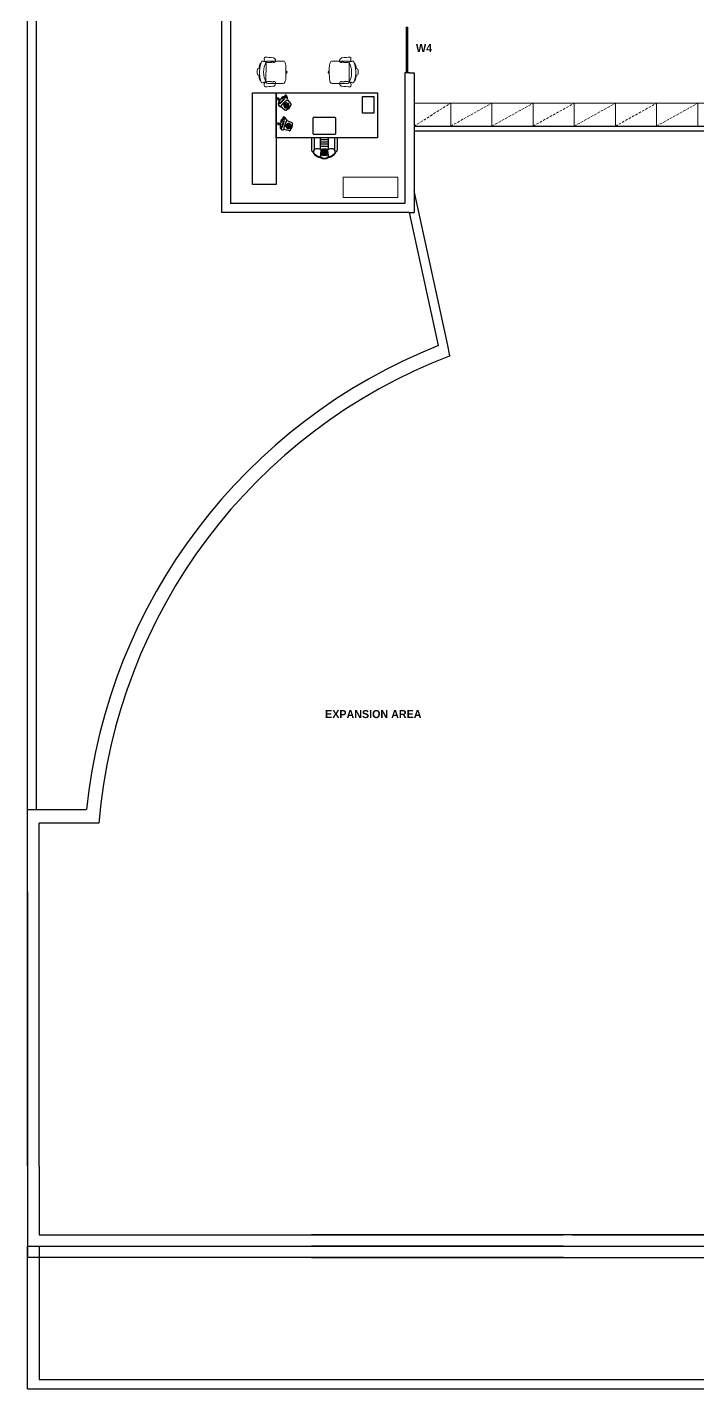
# Model space of a CAD drawing. Header units: inches. Extents: x 484217 to 497210, y -26946 to -21493.
# Drawn here: x 484306 to 484966, y -26438 to -25098 of the extents above; entities that cross this region are included whole.
import ezdxf

# ---------------------------------------------------------------- set-up
doc = ezdxf.new("R2010")
doc.units = ezdxf.units.IN
doc.header["$LTSCALE"] = 20
doc.header["$MEASUREMENT"] = 0
doc.linetypes.add('HIDDEN2', pattern=[0.1875, 0.125, -0.0625])
for name, color, linetype in [('A-DIMENSION', 4, 'Continuous'), ('A-GLASS', 4, 'Continuous'), ('A-WALL', 7, 'Continuous'), ('furniture', 4, 'Continuous'), ('GLAZING', 4, 'Continuous'), ('I-FURN', 4, 'Continuous'), ('I-WALL-FULL', 5, 'Continuous'), ('I-WALL-IN', 3, 'Continuous')]:
    doc.layers.add(name, color=color, linetype=linetype)
doc.layers.add('A-furniture', color=50, linetype='Continuous', lineweight=9)
doc.layers.add('I-ANNO-TEXT', color=7, linetype='Continuous', lineweight=18)
doc.styles.add('MICRO', font='')
doc.styles.get('MICRO').set_extended_font_data('MicrogrammaSSi', bold=True)

# ---------------------------------------------------------------- blocks, each defined once
blk = doc.blocks.new('A$C756F409C')
at = {"layer": 'A-furniture'}
blk.add_lwpolyline([(0, -0.448), (1.2, -0.448), (1.2, 0), (0, 0)], close=True, dxfattribs=at)
blk = doc.blocks.new('A$C6A0E07C9')
at = {"layer": 'A-furniture'}
for p, q in [((-0.291, 0.02), (-0.289, 0.029)), ((-0.288, 0.01), (-0.291, 0.02)), ((-0.289, 0.029), (-0.284, 0.038)), ((-0.282, 0.002), (-0.288, 0.01)), ((-0.284, 0.038), (-0.276, 0.044)), ((-0.274, -0.003), (-0.282, 0.002)), ((-0.276, 0.044), (-0.267, 0.046)), ((-0.269, 0.177), (-0.266, 0.205)), ((-0.214, 0.272), (0.118, 0.288)), ((-0.012, 0.242), (-0.025, 0.242)), ((-0.011, 0.243), (-0.012, 0.242)), ((-0.008, 0.248), (-0.011, 0.243)), ((-0.011, 0.243), (-0.011, 0.243)), ((0.038, 0.251), (-0.003, 0.25)), ((0.042, 0.251), (0.045, 0.247)), ((0.045, 0.247), (0.046, 0.246)), ((0.046, 0.246), (0.048, 0.245)), ((0.048, 0.245), (0.048, 0.245)), ((0.159, 0.25), (0.179, -0.167)), ((0.315, 0.121), (0.306, 0.12)), ((0.313, 0.121), (0.347, 0.116)), ((0.315, 0.152), (0.319, 0.129)), ((0.351, 0.113), (0.36, 0.088)), ((0.364, 0.015), (0.358, -0.011)), ((0.36, 0.088), (0.366, 0.051)), ((0.366, 0.051), (0.364, 0.015)), ((-0.264, -0.004), (-0.274, -0.003)), ((-0.189, -0.217), (0.143, -0.2)), ((0.009, -0.176), (-0.004, -0.177)), ((0.009, -0.176), (0.009, -0.176)), ((0.01, -0.176), (0.009, -0.176)), ((0.013, -0.182), (0.01, -0.176)), ((0.059, -0.18), (0.018, -0.183)), ((0.063, -0.179), (0.066, -0.175)), ((0.066, -0.175), (0.067, -0.174)), ((0.067, -0.174), (0.069, -0.173)), ((0.069, -0.173), (0.069, -0.173)), ((0.296, -0.147), (0.284, -0.159)), ((0.311, -0.022), (0.322, -0.023)), ((0.32, -0.023), (0.355, -0.015)), ((0.355, -0.015), (0.356, -0.013)), ((0.356, -0.013), (0.358, -0.011))]:
    blk.add_line(p, q, dxfattribs=at)
for centre, radius, start, end in [((0.027, 0.278), 0.0792, 129.4999, 189.1152), ((0.007, 0.283), 0.0635, 94.0792, 117.5938), ((0.224, -0.892), 1.257, 92.3594, 100.1757), ((0.172, 0.345), 0.0192, 28.1256, 89.2436), ((0.121, 0.323), 0.0749, 330.3794, 24.513), ((0.182, 0.142), 0.452, 175.5289, 182.0991), ((72.219, 3.627), 72.574, 182.76527, 182.92488), ((0.594, -0.035), 0.893, 162.1203, 164.4323), ((-0.21, 0.223), 0.0487, 94.526, 161.0109), ((-0.022, 0.271), 0.0292, 192.0047, 264.4409), ((-0.004, 0.244), 0.00623, 84.8455, 131.3174), ((0.037, 0.241), 0.0101, 64.5281, 88.6391), ((0.001, 1.553), 1.309, 272.0899, 276.676), ((0.117, 0.241), 0.0463, 34.0902, 88.4441), ((0.149, 0.274), 0.0211, 279.8693, 313.3434), ((-0.249, 0.025), 0.471, 334.5973, 30.9732), ((0.17, 0.245), 0.0129, 130.1366, 158.0173), ((0.187, 0.181), 0.0779, 100.0525, 108.2672), ((0.108, 0.326), 0.0879, 309.6726, 333.0223), ((-1.125, 2.793), 2.849, 297.1157, 298.0695), ((-0.92, -0.013), 1.143, 14.0931, 15.0056), ((0.234, 0.223), 0.0597, 72.5282, 107.7011), ((0.195, 0.222), 0.0806, 25.5198, 45.5387), ((-0.301, 0.026), 0.614, 339.6108, 22.0467), ((0.128, 0.125), 0.189, 8.0925, 40.8276), ((0.31, 0.129), 0.0088, 301.088, 3.1667), ((0.347, 0.111), 0.00513, 22.8184, 91.0076), ((0.081, -0.062), 0.341, 182.481, 200.7553), ((-0.186, -0.16), 0.0572, 202.8821, 266.1169), ((0.052, -0.207), 0.0792, 176.5782, 236.1936), ((0.002, -0.206), 0.0292, 101.2525, 173.6887), ((0.031, -0.214), 0.0635, 248.0997, 271.6142), ((0.017, -0.177), 0.00623, 234.376, 280.848), ((0.131, 0.976), 1.257, 265.5178, 273.334), ((0.058, -0.17), 0.0101, 277.0543, 301.1654), ((0.152, -1.479), 1.309, 89.0174, 93.6036), ((0.138, -0.155), 0.0449, 276.7939, 330.1521), ((0.172, -0.191), 0.0211, 52.3501, 85.8241), ((0.197, -0.155), 0.0211, 212.6602, 229.0352), ((0.163, -0.292), 0.122, 63.0548, 80.6357), ((0.136, -0.248), 0.0879, 32.6712, 56.0209), ((0.202, -0.26), 0.0192, 276.4498, 337.5679), ((-0.92, -0.013), 1.143, 350.6964, 351.6126), ((0.149, -0.244), 0.0749, 341.1805, 35.314), ((0.324, 0.055), 0.26, 246.1539, 250.8174), ((0.249, -0.153), 0.0392, 254.2998, 275.9911), ((0.254, -0.14), 0.0518, 269.3553, 293.3788), ((0.116, -0.038), 0.211, 328.6962, 1.8079), ((0.318, -0.031), 0.00903, 2.1237, 63.3709)]:
    blk.add_arc(centre, radius, start, end, dxfattribs=at)
blk = doc.blocks.new('A$C129F564C')
at = {"layer": 'furniture'}
for p, q in [((0.714, 0.8), (0.714, 1.015)), ((0.764, 0.8), (0.764, 1.011)), ((0.888, 1.021), (0.873, 1.14)), ((0.873, 1), (0.873, 0.8)), ((1.014, 1.14), (1, 1.021)), ((1.014, 1), (1.014, 0.8)), ((1.124, 0.8), (1.124, 1.011)), ((1.174, 0.8), (1.174, 1.015)), ((1.014, 0.944), (0.873, 0.944)), ((1.014, 0.906), (0.873, 0.906)), ((1.014, 0.868), (0.873, 0.868)), ((1.014, 0.83), (0.873, 0.83)), ((1.609, 0.487), (1.521, 0.527)), ((1.571, 0.673), (1.665, 0.651)), ((1.679, 0.524), (1.698, 0.578)), ((1.7, 0.497), (1.691, 0.5)), ((1.711, 0.64), (1.713, 0.639)), ((1.731, 0.587), (1.722, 0.59)), ((1.647, 0.303), (1.722, 0.242)), ((1.655, 0.467), (1.653, 0.468)), ((1.6, 0.12), (1.538, 0.194)), ((1.631, 0.081), (1.63, 0.083)), ((1.679, 0.122), (1.719, 0.163)), ((1.686, 0.089), (1.679, 0.095)), ((1.753, 0.156), (1.746, 0.163)), ((1.758, 0.212), (1.76, 0.21))]:
    blk.add_line(p, q, dxfattribs=at)
for points in [[(0.748, 1.064, 0.042822), (0.717, 1.027)], [(1.12, 1.083, 0.106121), (1.014, 1.14, 0.249834), (0.873, 1.14, 0.106121), (0.768, 1.083)], [(1.17, 1.027, 0.042822), (1.14, 1.064, 0.249834)]]:
    blk.add_lwpolyline(points, format="xyb", dxfattribs=at)
for points in [[(0, 0), (0, 0.8), (1.8, 0.8), (1.8, 0)], [(1.568, 0.557), (1.575, 0.555), (1.569, 0.535), (1.561, 0.537)], [(1.583, 0.608), (1.593, 0.605), (1.579, 0.566), (1.57, 0.57)], [(0.067, 0.06), (0.067, 0.36), (0.267, 0.36), (0.267, 0.06)], [(1.593, 0.201), (1.599, 0.195), (1.584, 0.18), (1.579, 0.186)], [(1.629, 0.24), (1.637, 0.233), (1.608, 0.204), (1.601, 0.211)]]:
    blk.add_lwpolyline(points, close=True, dxfattribs=at)
for points in [[(1.124, 0.429), (0.764, 0.429, -0.414214), (0.744, 0.449), (0.744, 0.719, -0.414214), (0.764, 0.739), (1.124, 0.739, -0.414214), (1.144, 0.719), (1.144, 0.449, -0.414214)], [(1.657, 0.609), (1.643, 0.567), (1.629, 0.525, -0.162278), (1.621, 0.515, 2), (1.665, 0.501, -0.162278), (1.665, 0.513), (1.679, 0.555), (1.693, 0.597, -0.162278), (1.7, 0.606, 2), (1.657, 0.621, -0.162278)], [(1.696, 0.208), (1.665, 0.176), (1.634, 0.145, -0.162278), (1.623, 0.14, 2), (1.655, 0.107, -0.162278), (1.661, 0.118), (1.692, 0.15), (1.723, 0.181, -0.162278), (1.734, 0.186, 2), (1.702, 0.218, -0.162278)]]:
    blk.add_lwpolyline(points, format="xyb", close=True, dxfattribs=at)
for points in [[(1.628, 0.465), (1.628, 0.464), (1.629, 0.464), (1.626, 0.458), (1.627, 0.457), (1.626, 0.456), (1.626, 0.456), (1.626, 0.455), (1.626, 0.455), (1.626, 0.454), (1.628, 0.453), (1.628, 0.453), (1.63, 0.452), (1.629, 0.451), (1.631, 0.45), (1.63, 0.45), (1.632, 0.449), (1.632, 0.448), (1.633, 0.448), (1.633, 0.448), (1.634, 0.447), (1.634, 0.446), (1.635, 0.445), (1.634, 0.444), (1.638, 0.443), (1.638, 0.443), (1.642, 0.441), (1.642, 0.442), (1.646, 0.44), (1.646, 0.441), (1.657, 0.437), (1.657, 0.438), (1.658, 0.437), (1.658, 0.438), (1.659, 0.438), (1.66, 0.439), (1.66, 0.438), (1.661, 0.441), (1.661, 0.442), (1.661, 0.443), (1.66, 0.443), (1.66, 0.444), (1.659, 0.444), (1.659, 0.445), (1.658, 0.445), (1.658, 0.443), (1.657, 0.444), (1.656, 0.442), (1.656, 0.442), (1.655, 0.441), (1.655, 0.441), (1.655, 0.44), (1.654, 0.44), (1.654, 0.439), (1.653, 0.439), (1.653, 0.438), (1.653, 0.438), (1.651, 0.434), (1.651, 0.434), (1.651, 0.433), (1.652, 0.433), (1.651, 0.432), (1.653, 0.431), (1.653, 0.431), (1.655, 0.43), (1.655, 0.429), (1.659, 0.428), (1.658, 0.428), (1.66, 0.427), (1.66, 0.427), (1.666, 0.424), (1.666, 0.425), (1.667, 0.425), (1.668, 0.426), (1.669, 0.425), (1.669, 0.426), (1.671, 0.426), (1.671, 0.428), (1.672, 0.427), (1.673, 0.428), (1.674, 0.428), (1.675, 0.429), (1.675, 0.429), (1.676, 0.431), (1.676, 0.43), (1.677, 0.431), (1.677, 0.431), (1.678, 0.433), (1.679, 0.433), (1.679, 0.435), (1.678, 0.435), (1.679, 0.437), (1.679, 0.437), (1.68, 0.438), (1.68, 0.438), (1.682, 0.442), (1.682, 0.441), (1.684, 0.446), (1.684, 0.446), (1.684, 0.448), (1.684, 0.448), (1.685, 0.451), (1.685, 0.452), (1.685, 0.453), (1.685, 0.453), (1.686, 0.456), (1.686, 0.456), (1.686, 0.457), (1.686, 0.457), (1.686, 0.458), (1.686, 0.458), (1.687, 0.463), (1.688, 0.463), (1.688, 0.464), (1.688, 0.464), (1.689, 0.466), (1.689, 0.466), (1.69, 0.468), (1.691, 0.468), (1.691, 0.469), (1.691, 0.469), (1.692, 0.47), (1.694, 0.47), (1.694, 0.472), (1.696, 0.471), (1.696, 0.472), (1.697, 0.471), (1.697, 0.472), (1.698, 0.471), (1.699, 0.472), (1.7, 0.472), (1.7, 0.472), (1.701, 0.471), (1.702, 0.473), (1.703, 0.473), (1.703, 0.474), (1.704, 0.474), (1.704, 0.475), (1.705, 0.474), (1.705, 0.476), (1.705, 0.476), (1.706, 0.478), (1.706, 0.478), (1.707, 0.479), (1.707, 0.479), (1.708, 0.481), (1.708, 0.481), (1.709, 0.482), (1.709, 0.482), (1.71, 0.484), (1.71, 0.484), (1.71, 0.485), (1.711, 0.485), (1.715, 0.497), (1.715, 0.497), (1.716, 0.498), (1.716, 0.497), (1.717, 0.499), (1.717, 0.499), (1.718, 0.501), (1.718, 0.501), (1.719, 0.503), (1.718, 0.503), (1.718, 0.504), (1.718, 0.504), (1.718, 0.505), (1.718, 0.506), (1.719, 0.508), (1.718, 0.508), (1.721, 0.515), (1.72, 0.515), (1.72, 0.516), (1.72, 0.517), (1.72, 0.518), (1.718, 0.518), (1.719, 0.519), (1.716, 0.52), (1.716, 0.52), (1.714, 0.521)], [(1.727, 0.555), (1.731, 0.545), (1.734, 0.545), (1.736, 0.545), (1.742, 0.545), (1.744, 0.545), (1.746, 0.544), (1.747, 0.545), (1.749, 0.545), (1.753, 0.547), (1.755, 0.547), (1.765, 0.552), (1.768, 0.554), (1.771, 0.556), (1.771, 0.558), (1.771, 0.559), (1.769, 0.561), (1.766, 0.562), (1.766, 0.563), (1.763, 0.563), (1.762, 0.565), (1.752, 0.56), (1.75, 0.56), (1.747, 0.56), (1.744, 0.558), (1.747, 0.553), (1.747, 0.551), (1.747, 0.549), (1.747, 0.547), (1.747, 0.545), (1.751, 0.538), (1.753, 0.537), (1.755, 0.537), (1.758, 0.536), (1.759, 0.535), (1.76, 0.533), (1.764, 0.535), (1.766, 0.534), (1.768, 0.535), (1.769, 0.537), (1.77, 0.538), (1.775, 0.541), (1.778, 0.541), (1.781, 0.543), (1.783, 0.543), (1.785, 0.543), (1.787, 0.543), (1.789, 0.543), (1.791, 0.543), (1.793, 0.541), (1.796, 0.54), (1.799, 0.538), (1.8, 0.538)], [(1.607, 0.091), (1.606, 0.091), (1.607, 0.091), (1.602, 0.086), (1.602, 0.086), (1.601, 0.085), (1.601, 0.084), (1.601, 0.084), (1.601, 0.083), (1.6, 0.083), (1.602, 0.081), (1.601, 0.081), (1.602, 0.079), (1.601, 0.078), (1.603, 0.077), (1.602, 0.077), (1.603, 0.075), (1.603, 0.075), (1.604, 0.074), (1.603, 0.074), (1.604, 0.073), (1.603, 0.072), (1.604, 0.071), (1.603, 0.07), (1.606, 0.067), (1.606, 0.067), (1.609, 0.064), (1.609, 0.064), (1.612, 0.062), (1.612, 0.062), (1.62, 0.054), (1.62, 0.054), (1.621, 0.054), (1.622, 0.054), (1.623, 0.053), (1.623, 0.054), (1.624, 0.054), (1.626, 0.056), (1.626, 0.056), (1.626, 0.057), (1.626, 0.058), (1.626, 0.059), (1.625, 0.059), (1.626, 0.06), (1.625, 0.06), (1.624, 0.059), (1.623, 0.06), (1.622, 0.058), (1.621, 0.059), (1.621, 0.058), (1.62, 0.058), (1.619, 0.057), (1.619, 0.058), (1.618, 0.057), (1.618, 0.057), (1.617, 0.057), (1.617, 0.057), (1.614, 0.054), (1.614, 0.054), (1.613, 0.053), (1.614, 0.052), (1.613, 0.052), (1.615, 0.05), (1.614, 0.05), (1.616, 0.048), (1.615, 0.047), (1.618, 0.045), (1.617, 0.045), (1.618, 0.044), (1.618, 0.043), (1.623, 0.039), (1.623, 0.039), (1.624, 0.038), (1.625, 0.039), (1.626, 0.038), (1.626, 0.039), (1.627, 0.038), (1.629, 0.039), (1.63, 0.038), (1.63, 0.039), (1.632, 0.038), (1.633, 0.039), (1.633, 0.039), (1.634, 0.04), (1.635, 0.039), (1.636, 0.04), (1.636, 0.039), (1.638, 0.041), (1.638, 0.041), (1.639, 0.042), (1.638, 0.042), (1.64, 0.044), (1.64, 0.044), (1.641, 0.044), (1.642, 0.044), (1.645, 0.047), (1.645, 0.046), (1.648, 0.05), (1.648, 0.05), (1.649, 0.051), (1.649, 0.052), (1.652, 0.054), (1.652, 0.054), (1.653, 0.055), (1.652, 0.056), (1.655, 0.058), (1.654, 0.058), (1.655, 0.059), (1.655, 0.059), (1.656, 0.06), (1.655, 0.06), (1.659, 0.064), (1.659, 0.064), (1.66, 0.065), (1.66, 0.064), (1.662, 0.066), (1.662, 0.065), (1.664, 0.067), (1.664, 0.066), (1.665, 0.067), (1.665, 0.067), (1.666, 0.068), (1.668, 0.067), (1.669, 0.068), (1.67, 0.067), (1.671, 0.067), (1.672, 0.067), (1.672, 0.067), (1.673, 0.066), (1.673, 0.067), (1.674, 0.066), (1.674, 0.066), (1.675, 0.065), (1.677, 0.066), (1.677, 0.066), (1.678, 0.066), (1.679, 0.066), (1.679, 0.066), (1.68, 0.066), (1.681, 0.067), (1.681, 0.067), (1.682, 0.069), (1.683, 0.068), (1.683, 0.069), (1.684, 0.069), (1.685, 0.071), (1.686, 0.07), (1.686, 0.071), (1.687, 0.071), (1.688, 0.073), (1.689, 0.072), (1.69, 0.073), (1.69, 0.073), (1.699, 0.082), (1.699, 0.081), (1.7, 0.082), (1.7, 0.082), (1.701, 0.083), (1.702, 0.083), (1.703, 0.084), (1.703, 0.084), (1.705, 0.086), (1.704, 0.086), (1.705, 0.087), (1.705, 0.087), (1.706, 0.088), (1.705, 0.088), (1.707, 0.09), (1.707, 0.09), (1.712, 0.096), (1.712, 0.096), (1.712, 0.097), (1.712, 0.097), (1.713, 0.098), (1.711, 0.099), (1.712, 0.1), (1.71, 0.102), (1.71, 0.102), (1.709, 0.103)], [(1.735, 0.129), (1.735, 0.118), (1.737, 0.116), (1.739, 0.115), (1.744, 0.113), (1.746, 0.112), (1.747, 0.111), (1.749, 0.111), (1.751, 0.11), (1.755, 0.11), (1.757, 0.109), (1.768, 0.109), (1.772, 0.11), (1.775, 0.11), (1.776, 0.112), (1.776, 0.113), (1.775, 0.115), (1.773, 0.117), (1.773, 0.119), (1.772, 0.12), (1.771, 0.122), (1.76, 0.122), (1.758, 0.123), (1.756, 0.124), (1.752, 0.124), (1.752, 0.118), (1.751, 0.116), (1.751, 0.114), (1.75, 0.112), (1.749, 0.111), (1.749, 0.103), (1.751, 0.101), (1.753, 0.1), (1.755, 0.098), (1.756, 0.096), (1.756, 0.095), (1.759, 0.095), (1.761, 0.093), (1.763, 0.093), (1.765, 0.094), (1.767, 0.095), (1.773, 0.095), (1.774, 0.094), (1.778, 0.094), (1.78, 0.093), (1.782, 0.092), (1.784, 0.091), (1.786, 0.091), (1.788, 0.089), (1.788, 0.087), (1.79, 0.085), (1.792, 0.081), (1.794, 0.081), (1.796, 0.081), (1.8, 0.081)]]:
    blk.add_lwpolyline(points, dxfattribs=at)
for centre, radius in [((1.545, 0.583), 0.00669), ((1.547, 0.599), 0.00669), ((1.555, 0.613), 0.00669), ((1.581, 0.587), 0.0275), ((1.569, 0.622), 0.00669), ((1.585, 0.624), 0.00669), ((1.6, 0.618), 0.00669), ((1.607, 0.562), 0.00669), ((1.612, 0.607), 0.00669), ((1.616, 0.576), 0.00669), ((1.617, 0.592), 0.00669), ((1.593, 0.248), 0.00669), ((1.619, 0.222), 0.0275), ((1.607, 0.257), 0.00669), ((1.623, 0.258), 0.00669), ((1.638, 0.253), 0.00669), ((1.65, 0.242), 0.00669), ((1.584, 0.234), 0.00669), ((1.631, 0.188), 0.00669), ((1.644, 0.196), 0.00669), ((1.653, 0.21), 0.00669), ((1.655, 0.226), 0.00669)]:
    blk.add_circle(centre, radius, dxfattribs=at)
for centre, radius, start, end in [((0.734, 1.015), 0.02, 145.756, 180), ((0.804, 1.052), 0.057, 128.8568, 224.8513), ((0.8, 1.045), 0.05, 130.5056, 262.9259), ((0.953, 0.866), 0.295, 106.4736, 128.8568), ((0.822, 1.217), 0.223, 262.9259, 283.1474), ((0.944, 1.007), 0.16, 62.317, 117.683), ((0.868, 1.019), 0.02, 283.1474, 7.0328), ((0.944, 1.007), 0.15, 61.9455, 118.0545), ((0.944, 1.429), 0.315, 257.44, 282.56), ((0.944, 1.41), 0.315, 257.8911, 282.1089), ((0.944, 1.391), 0.315, 258.341, 281.659), ((0.944, 1.371), 0.315, 258.7898, 281.2102), ((0.944, 1.314), 0.315, 258.8202, 281.1798), ((0.944, 1.352), 0.315, 259.2374, 280.7626), ((0.944, 1.333), 0.315, 259.6838, 280.3162), ((1.02, 1.019), 0.02, 172.9672, 256.8526), ((1.066, 1.217), 0.223, 256.8526, 277.0741), ((0.935, 0.866), 0.295, 51.1432, 73.5264), ((1.087, 1.045), 0.05, 277.0741, 49.4944), ((1.084, 1.052), 0.057, 315.1487, 51.1432), ((1.154, 1.015), 0.02, 0, 34.244), ((1.671, 0.557), 0.161, 137.169, 185.299), ((1.529, 0.544), 0.019, 185.299, 245.7184), ((1.581, 0.587), 0.0455, 257.6369, 247.6634), ((1.567, 0.654), 0.019, 76.7496, 137.169), ((1.569, 0.592), 0.162, 310.8008, 11.6672), ((1.697, 0.518), 0.019, 161.234, 251.234), ((1.716, 0.572), 0.019, 71.234, 161.234), ((1.709, 0.621), 0.019, 11.6672, 76.7496), ((1.686, 0.155), 0.161, 110.935, 159.065), ((1.619, 0.222), 0.0455, 231.4029, 221.4294), ((1.635, 0.289), 0.019, 50.5156, 110.935), ((1.663, 0.484), 0.019, 245.7184, 310.8008), ((1.553, 0.206), 0.019, 159.065, 219.4844), ((1.646, 0.093), 0.019, 219.4844, 284.5668), ((1.61, 0.231), 0.162, 284.5668, 345.4332), ((1.692, 0.109), 0.019, 135, 225), ((1.733, 0.149), 0.019, 45, 135), ((1.748, 0.195), 0.019, 345.4332, 50.5156)]:
    blk.add_arc(centre, radius, start, end, dxfattribs=at)

msp = doc.modelspace()

# ---------------------------------------------------------------- linework, layer by layer
for p, q in [((484688.3, -25266.6, 6.9), (484686.6, -25258.8, 6.9)), ((484690.9, -25278.6, 6.9), (484688.3, -25266.6, 6.9)), ((484710.6, -25411.5, 6.9), (484682.1, -25280.5, 6.9)), ((484719.4, -25409.6, 6.9), (484690.9, -25278.6, 6.9)), ((484721.9, -25421.5, 6.9), (484719.4, -25409.6, 6.9)), ((484306.4, -25867.7, 6.9), (484364.2, -25867.7, 6.9)), ((484306.4, -25881.2, 6.9), (484306.4, -25867.7, 6.9)), ((484376.5, -25881.2, 6.9), (484317.7, -25881.2, 6.9)), ((484317.7, -25948.7, 6.9), (484317.7, -25881.2, 6.9)), ((484306.4, -25948.7, 6.9), (484306.4, -26218.7, 6.9)), ((484317.7, -26218.7, 6.9), (484317.7, -25948.7, 6.9)), ((484833.6, -26286.2, 6.9), (484585.7, -26286.2, 6.9)), ((485008.7, -26286.2, 6.9), (484833.2, -26286.2, 6.9)), ((484306.4, -26437.7, 6.9), (484306.4, -26297.5, 6.9)), ((484585.7, -26297.5, 6.9), (484833.6, -26297.4, 6.9)), ((484833.6, -26297.5, 6.9), (484833.6, -26297.4, 6.9)), ((484833.6, -26297.4, 6.9), (485008.7, -26297.5, 6.9)), ((484306.4, -26437.7, 6.9), (488316.2, -26437.7, 6.9)), ((484317.7, -26428.7, 6.9), (488304.6, -26428.7, 6.9))]:
    msp.add_line(p, q)
for radius, start, end in [(553.5, 111.6375, 173.9596), (540, 110.9074, 175.247)]:
    msp.add_arc((484914.7, -25926, 6.9), radius, start, end)
at = {"layer": 'A-DIMENSION', "color": 8}
for p, q in [((484585.7, -26286.2, 6.9), (484833.2, -26286.2, 6.9)), ((484306.4, -26297.5, 6.9), (484306.4, -26299.7, 6.9)), ((484306.4, -26297.5, 6.9), (484306.4, -26308.7, 6.9)), ((484585.7, -26297.5, 6.9), (484857.7, -26297.5, 6.9)), ((484585.7, -26308.7, 6.9), (484306.4, -26308.7, 6.9)), ((484585.7, -26308.7, 6.9), (484857.7, -26308.7, 6.9)), ((484833.6, -26308.7, 6.9), (485105.6, -26308.7, 6.9))]:
    msp.add_line(p, q, dxfattribs=at)
at = {"layer": 'A-furniture', "linetype": 'HIDDEN2'}
for p, q in [((484686.6, -25195.5, 6.9), (484722.6, -25173, 6.9)), ((484722.6, -25195.5, 6.9), (484763.1, -25173, 6.9)), ((484763.1, -25195.5, 6.9), (484803.6, -25173, 6.9)), ((484803.6, -25195.5, 6.9), (484844.1, -25173, 6.9)), ((484844.1, -25195.5, 6.9), (484884.6, -25173, 6.9)), ((484884.6, -25195.5, 6.9), (484925.1, -25173, 6.9)), ((484925.1, -25195.5, 6.9), (484965.6, -25173, 6.9))]:
    msp.add_line(p, q, dxfattribs=at)
at = {"layer": 'A-furniture', "elevation": 6.9}
msp.add_lwpolyline([(484686.6, -25195.5), (484722.6, -25195.5), (484722.6, -25173), (484686.6, -25173)], dxfattribs=at)
for points in [[(484763.1, -25195.5), (484763.1, -25173), (484722.6, -25173), (484722.6, -25195.5)], [(484803.6, -25195.5), (484803.6, -25173), (484763.1, -25173), (484763.1, -25195.5)], [(484844.1, -25195.5), (484844.1, -25173), (484803.6, -25173), (484803.6, -25195.5)], [(484884.6, -25195.5), (484884.6, -25173), (484844.1, -25173), (484844.1, -25195.5)], [(484925.1, -25195.5), (484925.1, -25173), (484884.6, -25173), (484884.6, -25195.5)], [(484965.6, -25195.5), (484965.6, -25173), (484925.1, -25173), (484925.1, -25195.5)], [(485006.1, -25195.5), (485006.1, -25173), (484965.6, -25173), (484965.6, -25195.5)]]:
    msp.add_lwpolyline(points, close=True, dxfattribs=at)
at = {"layer": 'A-GLASS'}
for p, q in [((484317.7, -25948.7, 6.9), (484317.7, -25881.2, 6.9)), ((484306.4, -25951, 6.9), (484306.4, -25948.7, 6.9)), ((484306.4, -26218.7, 6.9), (484306.4, -25951, 6.9)), ((484317.7, -26218.7, 6.9), (484317.7, -25948.7, 6.9)), ((484833.2, -26297.5, 6.9), (484585.7, -26297.5, 6.9)), ((484833.6, -26308.7, 6.9), (484585.7, -26308.7, 6.9))]:
    msp.add_line(p, q, dxfattribs=at)
at = {"layer": 'A-WALL'}
for p, q in [((484306.4, -25948.7, 6.9), (484306.4, -25881.2, 6.9)), ((484306.4, -26218.7, 6.9), (484306.4, -26297.5, 6.9)), ((484317.7, -26218.7, 6.9), (484317.7, -26286.2, 6.9)), ((484317.7, -26286.2, 6.9), (484585.7, -26286.2, 6.9)), ((484842.2, -26286.2, 6.9), (485008.7, -26286.2, 6.9)), ((484306.4, -26297.5, 6.9), (484585.7, -26297.5, 6.9)), ((484317.7, -26297.5, 6.9), (484317.7, -26428.7, 6.9)), ((484833.6, -26297.5, 6.9), (485039.7, -26297.5, 6.9))]:
    msp.add_line(p, q, dxfattribs=at)
at = {"layer": 'GLAZING', "elevation": 6.9}
for points in [[(484679.2, -25143.2), (484679.2, -25098.2)], [(484679.2, -25098.2), (484680.5, -25098.2)], [(484680.5, -25143.2), (484680.5, -25098.2)]]:
    msp.add_lwpolyline(points, dxfattribs=at)
at = {"layer": 'I-FURN', "elevation": -58.2}
msp.add_lwpolyline([(484527.6, -25162.9), (484551, -25162.9), (484551, -25252.9), (484527.6, -25252.9)], close=True, dxfattribs=at)
at = {"layer": 'I-WALL-FULL'}
for p, q in [((484842.2, -26286.2, 6.9), (485008.7, -26286.2, 6.9)), ((484833.6, -26297.4, 6.9), (485105.6, -26297.5, 6.9))]:
    msp.add_line(p, q, dxfattribs=at)
at = {"layer": 'I-WALL-IN'}
for p, q in [((484497.2, -23671.7, 6.9), (484497.2, -25280.5, 6.9)), ((484306.4, -25867.7, 6.9), (484306.1, -23697.1, 6.9)), ((484315.1, -25867.7, 6.9), (484315.1, -23697.1, 6.9)), ((484506.2, -25012.7, 6.9), (484506.2, -25271.5, 6.9)), ((484677.6, -25143.2, 6.9), (484677.6, -25267, 6.9)), ((484682.1, -25143.2, 6.9), (484686.6, -25143.2, 6.9)), ((484686.6, -25143.2, 6.9), (484686.6, -25267, 6.9)), ((484677.6, -25271.5, 6.9), (484506.2, -25271.5, 6.9)), ((484677.6, -25267, 6.9), (484677.6, -25271.5, 6.9)), ((484686.6, -25267, 6.9), (484686.6, -25280.5, 6.9)), ((484682.1, -25280.5, 6.9), (484497.2, -25280.5, 6.9)), ((484682.1, -25280.5, 6.9), (484686.6, -25280.5, 6.9))]:
    msp.add_line(p, q, dxfattribs=at)
at = {"layer": 'I-WALL-IN', "elevation": 6.9}
for points in [[(484682.1, -25143.2), (484677.6, -25143.2)], [(484686.6, -25195.5), (485082.6, -25195.5)], [(484686.6, -25200), (485082.6, -25200)]]:
    msp.add_lwpolyline(points, dxfattribs=at)

# ---------------------------------------------------------------- block references
at = {"xscale": -45, "yscale": 45, "zscale": 45, "rotation": 359.9999997753175}
msp.add_blockref('A$C756F409C', (484670.7, -25245.6, -50.2), dxfattribs=at)
at = {"layer": 'A-furniture'}
for p, xscale, yscale, zscale, rotation in [((484548.7, -25140.8, -58.2), 45.00000000027777, 45.00000000027777, 45.00000000027777, 176.8565271613339), ((484615.1, -25140.8, -58.2), -45.00000000027777, 45, 45, 183.1434728386661)]:
    msp.add_blockref('A$C6A0E07C9', p, dxfattribs=dict(at, xscale=xscale, yscale=yscale, zscale=zscale, rotation=rotation))
at = {"layer": 'furniture', "xscale": 55.33161534353492, "yscale": 55.33161534353492, "zscale": 55.33161534353492, "rotation": 180}
msp.add_blockref('A$C129F564C', (484650.6, -25162.9, -58.2), dxfattribs=at)

# ---------------------------------------------------------------- texts
at = {"layer": 'I-ANNO-TEXT', "style": 'MICRO'}
msp.add_text('EXPANSION AREA', height=7.875, dxfattribs=at).set_placement((484599.1, -25777.9, 6.9))
at = {"layer": 'I-ANNO-TEXT', "insert": (484688.5, -25114.8, 6.9), "char_height": 7.875, "attachment_point": 1, "style": 'MICRO'}
msp.add_mtext_dynamic_manual_height_columns('{\\fBahnschrift Light|b1|i0|c0|p34;W4}', width=7.41, gutter_width=1.5, heights=[0], dxfattribs=at)

doc.saveas('drawing.dxf')
